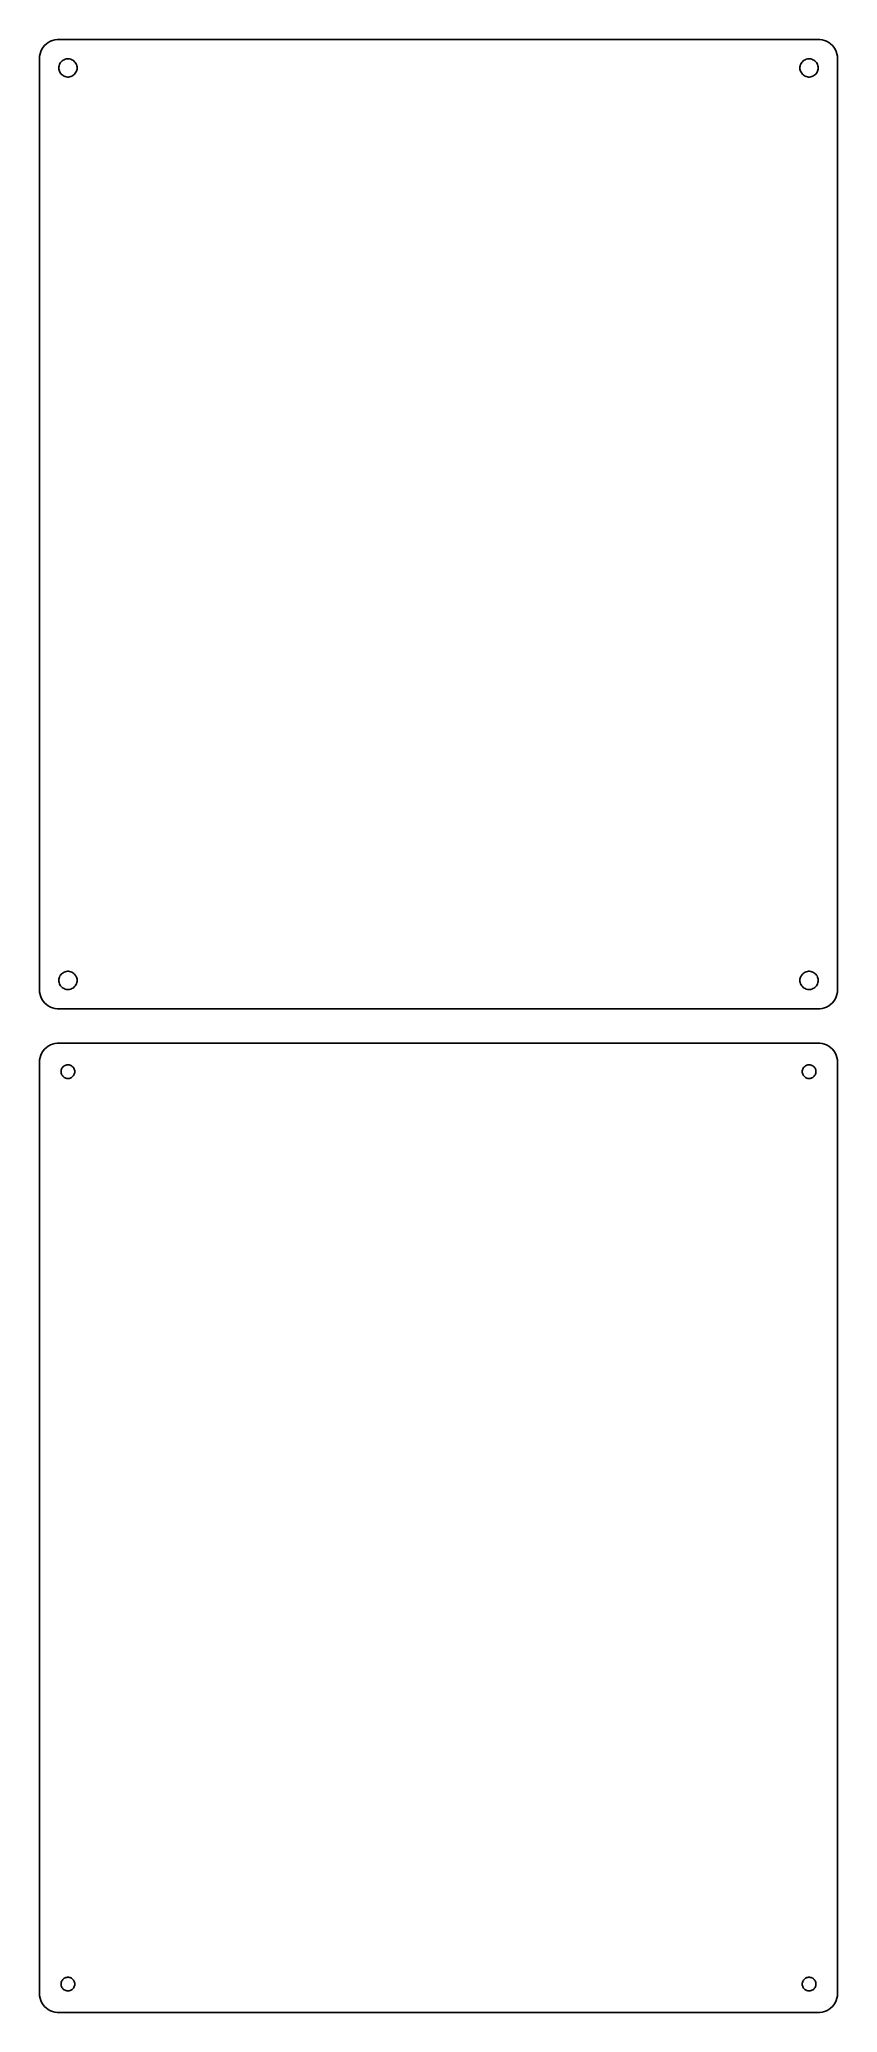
# Model space of a CAD drawing. Header units: metres. Extents: x -105 to 105, y 137 to 655.
import ezdxf

# ---------------------------------------------------------------- set-up
doc = ezdxf.new("R2010")
doc.units = ezdxf.units.M

msp = doc.modelspace()

# ---------------------------------------------------------------- linework, layer by layer
for p, q in [((-103.645, 653.923), (-104.045, 653.439)), ((-103.187, 654.353), (-103.645, 653.923)), ((-102.679, 654.722), (-103.187, 654.353)), ((-102.129, 655.024), (-102.679, 654.722)), ((-101.545, 655.255), (-102.129, 655.024)), ((-100.937, 655.411), (-101.545, 655.255)), ((-100.314, 655.49), (-100.937, 655.411)), ((100.314, 655.49), (-100.314, 655.49)), ((100.937, 655.411), (100.314, 655.49)), ((101.545, 655.255), (100.937, 655.411)), ((102.129, 655.024), (101.545, 655.255)), ((102.679, 654.722), (102.129, 655.024)), ((103.187, 654.353), (102.679, 654.722)), ((103.645, 653.923), (103.187, 654.353)), ((104.045, 653.439), (103.645, 653.923)), ((-104.961, 651.127), (-105, 650.5)), ((-105, 650.5), (-105, 405.5)), ((-104.843, 651.743), (-104.961, 651.127)), ((-104.649, 652.341), (-104.843, 651.743)), ((-104.382, 652.909), (-104.649, 652.341)), ((-104.045, 653.439), (-104.382, 652.909)), ((-99.8246, 648.597), (-99.7315, 648.883)), ((-99.7315, 648.883), (-99.6031, 649.156)), ((-99.6031, 649.156), (-99.4416, 649.411)), ((-99.4416, 649.411), (-99.2495, 649.643)), ((-99.2495, 649.643), (-99.0298, 649.849)), ((-99.0298, 649.849), (-98.786, 650.026)), ((-98.786, 650.026), (-98.5219, 650.172)), ((-98.5219, 650.172), (-98.2416, 650.283)), ((-98.2416, 650.283), (-97.9497, 650.357)), ((-97.9497, 650.357), (-97.6507, 650.395)), ((-97.6507, 650.395), (-97.3493, 650.395)), ((-97.3493, 650.395), (-97.0503, 650.357)), ((-97.0503, 650.357), (-96.7584, 650.283)), ((-96.7584, 650.283), (-96.4781, 650.172)), ((-96.4781, 650.172), (-96.214, 650.026)), ((-96.214, 650.026), (-95.9702, 649.849)), ((-95.9702, 649.849), (-95.7505, 649.643)), ((-95.7505, 649.643), (-95.5583, 649.411)), ((-95.5583, 649.411), (-95.3969, 649.156)), ((-95.3969, 649.156), (-95.2685, 648.883)), ((-95.2685, 648.883), (-95.1754, 648.597)), ((95.1754, 648.597), (95.2685, 648.883)), ((95.2685, 648.883), (95.3969, 649.156)), ((95.3969, 649.156), (95.5583, 649.411)), ((95.5583, 649.411), (95.7505, 649.643)), ((95.7505, 649.643), (95.9702, 649.849)), ((95.9702, 649.849), (96.214, 650.026)), ((96.214, 650.026), (96.4781, 650.172)), ((96.4781, 650.172), (96.7584, 650.283)), ((96.7584, 650.283), (97.0503, 650.357)), ((97.0503, 650.357), (97.3493, 650.395)), ((97.3493, 650.395), (97.6507, 650.395)), ((97.6507, 650.395), (97.9497, 650.357)), ((97.9497, 650.357), (98.2416, 650.283)), ((98.2416, 650.283), (98.5219, 650.172)), ((98.5219, 650.172), (98.786, 650.026)), ((98.786, 650.026), (99.0298, 649.849)), ((99.0298, 649.849), (99.2495, 649.643)), ((99.2495, 649.643), (99.4416, 649.411)), ((99.4416, 649.411), (99.6031, 649.156)), ((99.6031, 649.156), (99.7315, 648.883)), ((99.7315, 648.883), (99.8246, 648.597)), ((104.382, 652.909), (104.045, 653.439)), ((104.649, 652.341), (104.382, 652.909)), ((104.843, 651.743), (104.649, 652.341)), ((104.961, 651.127), (104.843, 651.743)), ((105, 650.5), (104.961, 651.127)), ((105, 405.5), (105, 650.5)), ((-99.9, 648), (-99.8811, 648.301)), ((-99.8811, 647.699), (-99.9, 648)), ((-99.8811, 648.301), (-99.8246, 648.597)), ((-99.8246, 647.403), (-99.8811, 647.699)), ((-99.7315, 647.117), (-99.8246, 647.403)), ((-99.6031, 646.844), (-99.7315, 647.117)), ((-99.4416, 646.589), (-99.6031, 646.844)), ((-99.2495, 646.357), (-99.4416, 646.589)), ((-99.0298, 646.151), (-99.2495, 646.357)), ((-98.786, 645.974), (-99.0298, 646.151)), ((-98.5219, 645.828), (-98.786, 645.974)), ((-98.2416, 645.717), (-98.5219, 645.828)), ((-97.9497, 645.643), (-98.2416, 645.717)), ((-97.6507, 645.605), (-97.9497, 645.643)), ((-97.3493, 645.605), (-97.6507, 645.605)), ((-97.0503, 645.643), (-97.3493, 645.605)), ((-96.7584, 645.717), (-97.0503, 645.643)), ((-96.4781, 645.828), (-96.7584, 645.717)), ((-96.214, 645.974), (-96.4781, 645.828)), ((-95.9702, 646.151), (-96.214, 645.974)), ((-95.7505, 646.357), (-95.9702, 646.151)), ((-95.5583, 646.589), (-95.7505, 646.357)), ((-95.3969, 646.844), (-95.5583, 646.589)), ((-95.2685, 647.117), (-95.3969, 646.844)), ((-95.1754, 647.403), (-95.2685, 647.117)), ((-95.1754, 648.597), (-95.1189, 648.301)), ((-95.1189, 647.699), (-95.1754, 647.403)), ((-95.1189, 648.301), (-95.1, 648)), ((-95.1, 648), (-95.1189, 647.699)), ((95.1, 648), (95.1189, 648.301)), ((95.1189, 647.699), (95.1, 648)), ((95.1189, 648.301), (95.1754, 648.597)), ((95.1754, 647.403), (95.1189, 647.699)), ((95.2685, 647.117), (95.1754, 647.403)), ((95.3969, 646.844), (95.2685, 647.117)), ((95.5583, 646.589), (95.3969, 646.844)), ((95.7505, 646.357), (95.5583, 646.589)), ((95.9702, 646.151), (95.7505, 646.357)), ((96.214, 645.974), (95.9702, 646.151)), ((96.4781, 645.828), (96.214, 645.974)), ((96.7584, 645.717), (96.4781, 645.828)), ((97.0503, 645.643), (96.7584, 645.717)), ((97.3493, 645.605), (97.0503, 645.643)), ((97.6507, 645.605), (97.3493, 645.605)), ((97.9497, 645.643), (97.6507, 645.605)), ((98.2416, 645.717), (97.9497, 645.643)), ((98.5219, 645.828), (98.2416, 645.717)), ((98.786, 645.974), (98.5219, 645.828)), ((99.0298, 646.151), (98.786, 645.974)), ((99.2495, 646.357), (99.0298, 646.151)), ((99.4416, 646.589), (99.2495, 646.357)), ((99.6031, 646.844), (99.4416, 646.589)), ((99.7315, 647.117), (99.6031, 646.844)), ((99.8246, 647.403), (99.7315, 647.117)), ((99.8246, 648.597), (99.8811, 648.301)), ((99.8811, 647.699), (99.8246, 647.403)), ((99.8811, 648.301), (99.9, 648)), ((99.9, 648), (99.8811, 647.699)), ((-99.0298, 409.849), (-98.786, 410.026)), ((-98.786, 410.026), (-98.5219, 410.172)), ((-98.5219, 410.172), (-98.2416, 410.283)), ((-98.2416, 410.283), (-97.9497, 410.357)), ((-97.9497, 410.357), (-97.6507, 410.395)), ((-97.6507, 410.395), (-97.3493, 410.395)), ((-97.3493, 410.395), (-97.0503, 410.357)), ((-97.0503, 410.357), (-96.7584, 410.283)), ((-96.7584, 410.283), (-96.4781, 410.172)), ((-96.4781, 410.172), (-96.214, 410.026)), ((-96.214, 410.026), (-95.9702, 409.849)), ((95.9702, 409.849), (96.214, 410.026)), ((96.214, 410.026), (96.4781, 410.172)), ((96.4781, 410.172), (96.7584, 410.283)), ((96.7584, 410.283), (97.0503, 410.357)), ((97.0503, 410.357), (97.3493, 410.395)), ((97.3493, 410.395), (97.6507, 410.395)), ((97.6507, 410.395), (97.9497, 410.357)), ((97.9497, 410.357), (98.2416, 410.283)), ((98.2416, 410.283), (98.5219, 410.172)), ((98.5219, 410.172), (98.786, 410.026)), ((98.786, 410.026), (99.0298, 409.849)), ((-105, 405.5), (-104.961, 404.873)), ((-104.961, 404.873), (-104.843, 404.257)), ((-99.9, 408), (-99.8811, 408.301)), ((-99.8811, 407.699), (-99.9, 408)), ((-99.8811, 408.301), (-99.8246, 408.597)), ((-99.8246, 407.403), (-99.8811, 407.699)), ((-99.8246, 408.597), (-99.7315, 408.883)), ((-99.7315, 407.117), (-99.8246, 407.403)), ((-99.7315, 408.883), (-99.6031, 409.156)), ((-99.6031, 406.844), (-99.7315, 407.117)), ((-99.6031, 409.156), (-99.4416, 409.411)), ((-99.4416, 406.589), (-99.6031, 406.844)), ((-99.4416, 409.411), (-99.2495, 409.643)), ((-99.2495, 406.357), (-99.4416, 406.589)), ((-99.2495, 409.643), (-99.0298, 409.849)), ((-99.0298, 406.151), (-99.2495, 406.357)), ((-98.786, 405.974), (-99.0298, 406.151)), ((-98.5219, 405.828), (-98.786, 405.974)), ((-98.2416, 405.717), (-98.5219, 405.828)), ((-97.9497, 405.643), (-98.2416, 405.717)), ((-97.6507, 405.605), (-97.9497, 405.643)), ((-97.3493, 405.605), (-97.6507, 405.605)), ((-97.0503, 405.643), (-97.3493, 405.605)), ((-96.7584, 405.717), (-97.0503, 405.643)), ((-96.4781, 405.828), (-96.7584, 405.717)), ((-96.214, 405.974), (-96.4781, 405.828)), ((-95.9702, 406.151), (-96.214, 405.974)), ((-95.9702, 409.849), (-95.7505, 409.643)), ((-95.7505, 406.357), (-95.9702, 406.151)), ((-95.7505, 409.643), (-95.5583, 409.411)), ((-95.5583, 406.589), (-95.7505, 406.357)), ((-95.5583, 409.411), (-95.3969, 409.156)), ((-95.3969, 406.844), (-95.5583, 406.589)), ((-95.3969, 409.156), (-95.2685, 408.883)), ((-95.2685, 407.117), (-95.3969, 406.844)), ((-95.2685, 408.883), (-95.1754, 408.597)), ((-95.1754, 407.403), (-95.2685, 407.117)), ((-95.1754, 408.597), (-95.1189, 408.301)), ((-95.1189, 407.699), (-95.1754, 407.403)), ((-95.1189, 408.301), (-95.1, 408)), ((-95.1, 408), (-95.1189, 407.699)), ((95.1, 408), (95.1189, 408.301)), ((95.1189, 407.699), (95.1, 408)), ((95.1189, 408.301), (95.1754, 408.597)), ((95.1754, 407.403), (95.1189, 407.699)), ((95.1754, 408.597), (95.2685, 408.883)), ((95.2685, 407.117), (95.1754, 407.403)), ((95.2685, 408.883), (95.3969, 409.156)), ((95.3969, 406.844), (95.2685, 407.117)), ((95.3969, 409.156), (95.5583, 409.411)), ((95.5583, 406.589), (95.3969, 406.844)), ((95.5583, 409.411), (95.7505, 409.643)), ((95.7505, 406.357), (95.5583, 406.589)), ((95.7505, 409.643), (95.9702, 409.849)), ((95.9702, 406.151), (95.7505, 406.357)), ((96.214, 405.974), (95.9702, 406.151)), ((96.4781, 405.828), (96.214, 405.974)), ((96.7584, 405.717), (96.4781, 405.828)), ((97.0503, 405.643), (96.7584, 405.717)), ((97.3493, 405.605), (97.0503, 405.643)), ((97.6507, 405.605), (97.3493, 405.605)), ((97.9497, 405.643), (97.6507, 405.605)), ((98.2416, 405.717), (97.9497, 405.643)), ((98.5219, 405.828), (98.2416, 405.717)), ((98.786, 405.974), (98.5219, 405.828)), ((99.0298, 406.151), (98.786, 405.974)), ((99.0298, 409.849), (99.2495, 409.643)), ((99.2495, 406.357), (99.0298, 406.151)), ((99.2495, 409.643), (99.4416, 409.411)), ((99.4416, 406.589), (99.2495, 406.357)), ((99.4416, 409.411), (99.6031, 409.156)), ((99.6031, 406.844), (99.4416, 406.589)), ((99.6031, 409.156), (99.7315, 408.883)), ((99.7315, 407.117), (99.6031, 406.844)), ((99.7315, 408.883), (99.8246, 408.597)), ((99.8246, 407.403), (99.7315, 407.117)), ((99.8246, 408.597), (99.8811, 408.301)), ((99.8811, 407.699), (99.8246, 407.403)), ((99.8811, 408.301), (99.9, 408)), ((99.9, 408), (99.8811, 407.699)), ((104.843, 404.257), (104.961, 404.873)), ((104.961, 404.873), (105, 405.5)), ((-104.843, 404.257), (-104.649, 403.659)), ((-104.649, 403.659), (-104.382, 403.091)), ((-104.382, 403.091), (-104.045, 402.561)), ((-104.045, 402.561), (-103.645, 402.077)), ((-103.645, 402.077), (-103.187, 401.647)), ((-103.187, 401.647), (-102.679, 401.278)), ((-102.679, 401.278), (-102.129, 400.976)), ((-102.129, 400.976), (-101.545, 400.745)), ((-101.545, 400.745), (-100.937, 400.589)), ((-100.937, 400.589), (-100.314, 400.51)), ((-100.314, 400.51), (100.314, 400.51)), ((100.314, 400.51), (100.937, 400.589)), ((100.937, 400.589), (101.545, 400.745)), ((101.545, 400.745), (102.129, 400.976)), ((102.129, 400.976), (102.679, 401.278)), ((102.679, 401.278), (103.187, 401.647)), ((103.187, 401.647), (103.645, 402.077)), ((103.645, 402.077), (104.045, 402.561)), ((104.045, 402.561), (104.382, 403.091)), ((104.382, 403.091), (104.649, 403.659)), ((104.649, 403.659), (104.843, 404.257)), ((-104.045, 389.439), (-104.382, 388.909)), ((-103.645, 389.923), (-104.045, 389.439)), ((-103.187, 390.353), (-103.645, 389.923)), ((-102.679, 390.722), (-103.187, 390.353)), ((-102.129, 391.024), (-102.679, 390.722)), ((-101.545, 391.255), (-102.129, 391.024)), ((-100.937, 391.411), (-101.545, 391.255)), ((-100.314, 391.49), (-100.937, 391.411)), ((100.314, 391.49), (-100.314, 391.49)), ((100.937, 391.411), (100.314, 391.49)), ((101.545, 391.255), (100.937, 391.411)), ((102.129, 391.024), (101.545, 391.255)), ((102.679, 390.722), (102.129, 391.024)), ((103.187, 390.353), (102.679, 390.722)), ((103.645, 389.923), (103.187, 390.353)), ((104.045, 389.439), (103.645, 389.923)), ((104.382, 388.909), (104.045, 389.439)), ((-104.961, 387.127), (-105, 386.5)), ((-105, 386.5), (-105, 141.5)), ((-104.843, 387.743), (-104.961, 387.127)), ((-104.649, 388.341), (-104.843, 387.743)), ((-104.382, 388.909), (-104.649, 388.341)), ((-99.3, 384), (-99.2858, 384.226)), ((-99.2858, 384.226), (-99.2434, 384.448)), ((-99.2434, 384.448), (-99.1736, 384.663)), ((-99.1736, 384.663), (-99.0773, 384.867)), ((-99.0773, 384.867), (-98.9562, 385.058)), ((-98.9562, 385.058), (-98.8121, 385.232)), ((-98.8121, 385.232), (-98.6474, 385.387)), ((-98.6474, 385.387), (-98.4645, 385.52)), ((-98.4645, 385.52), (-98.2664, 385.629)), ((-98.2664, 385.629), (-98.0562, 385.712)), ((-98.0562, 385.712), (-97.8373, 385.768)), ((-97.8373, 385.768), (-97.613, 385.796)), ((-97.613, 385.796), (-97.387, 385.796)), ((-97.387, 385.796), (-97.1627, 385.768)), ((-97.1627, 385.768), (-96.9438, 385.712)), ((-96.9438, 385.712), (-96.7336, 385.629)), ((-96.7336, 385.629), (-96.5355, 385.52)), ((-96.5355, 385.52), (-96.3526, 385.387)), ((-96.3526, 385.387), (-96.1879, 385.232)), ((-96.1879, 385.232), (-96.0438, 385.058)), ((-96.0438, 385.058), (-95.9226, 384.867)), ((-95.9226, 384.867), (-95.8264, 384.663)), ((-95.8264, 384.663), (-95.7565, 384.448)), ((-95.7565, 384.448), (-95.7142, 384.226)), ((-95.7142, 384.226), (-95.7, 384)), ((95.7, 384), (95.7142, 384.226)), ((95.7142, 384.226), (95.7565, 384.448)), ((95.7565, 384.448), (95.8264, 384.663)), ((95.8264, 384.663), (95.9226, 384.867)), ((95.9226, 384.867), (96.0438, 385.058)), ((96.0438, 385.058), (96.1879, 385.232)), ((96.1879, 385.232), (96.3526, 385.387)), ((96.3526, 385.387), (96.5355, 385.52)), ((96.5355, 385.52), (96.7336, 385.629)), ((96.7336, 385.629), (96.9438, 385.712)), ((96.9438, 385.712), (97.1627, 385.768)), ((97.1627, 385.768), (97.387, 385.796)), ((97.387, 385.796), (97.613, 385.796)), ((97.613, 385.796), (97.8373, 385.768)), ((97.8373, 385.768), (98.0562, 385.712)), ((98.0562, 385.712), (98.2664, 385.629)), ((98.2664, 385.629), (98.4645, 385.52)), ((98.4645, 385.52), (98.6474, 385.387)), ((98.6474, 385.387), (98.8121, 385.232)), ((98.8121, 385.232), (98.9562, 385.058)), ((98.9562, 385.058), (99.0773, 384.867)), ((99.0773, 384.867), (99.1736, 384.663)), ((99.1736, 384.663), (99.2434, 384.448)), ((99.2434, 384.448), (99.2858, 384.226)), ((99.2858, 384.226), (99.3, 384)), ((104.649, 388.341), (104.382, 388.909)), ((104.843, 387.743), (104.649, 388.341)), ((104.961, 387.127), (104.843, 387.743)), ((105, 386.5), (104.961, 387.127)), ((105, 141.5), (105, 386.5)), ((-99.2858, 383.774), (-99.3, 384)), ((-99.2434, 383.552), (-99.2858, 383.774)), ((-99.1736, 383.337), (-99.2434, 383.552)), ((-99.0773, 383.133), (-99.1736, 383.337)), ((-98.9562, 382.942), (-99.0773, 383.133)), ((-98.8121, 382.768), (-98.9562, 382.942)), ((-98.6474, 382.613), (-98.8121, 382.768)), ((-98.4645, 382.48), (-98.6474, 382.613)), ((-98.2664, 382.371), (-98.4645, 382.48)), ((-98.0562, 382.288), (-98.2664, 382.371)), ((-97.8373, 382.232), (-98.0562, 382.288)), ((-97.613, 382.204), (-97.8373, 382.232)), ((-97.387, 382.204), (-97.613, 382.204)), ((-97.1627, 382.232), (-97.387, 382.204)), ((-96.9438, 382.288), (-97.1627, 382.232)), ((-96.7336, 382.371), (-96.9438, 382.288)), ((-96.5355, 382.48), (-96.7336, 382.371)), ((-96.3526, 382.613), (-96.5355, 382.48)), ((-96.1879, 382.768), (-96.3526, 382.613)), ((-96.0438, 382.942), (-96.1879, 382.768)), ((-95.9226, 383.133), (-96.0438, 382.942)), ((-95.8264, 383.337), (-95.9226, 383.133)), ((-95.7565, 383.552), (-95.8264, 383.337)), ((-95.7142, 383.774), (-95.7565, 383.552)), ((-95.7, 384), (-95.7142, 383.774)), ((95.7142, 383.774), (95.7, 384)), ((95.7565, 383.552), (95.7142, 383.774)), ((95.8264, 383.337), (95.7565, 383.552)), ((95.9226, 383.133), (95.8264, 383.337)), ((96.0438, 382.942), (95.9226, 383.133)), ((96.1879, 382.768), (96.0438, 382.942)), ((96.3526, 382.613), (96.1879, 382.768)), ((96.5355, 382.48), (96.3526, 382.613)), ((96.7336, 382.371), (96.5355, 382.48)), ((96.9438, 382.288), (96.7336, 382.371)), ((97.1627, 382.232), (96.9438, 382.288)), ((97.387, 382.204), (97.1627, 382.232)), ((97.613, 382.204), (97.387, 382.204)), ((97.8373, 382.232), (97.613, 382.204)), ((98.0562, 382.288), (97.8373, 382.232)), ((98.2664, 382.371), (98.0562, 382.288)), ((98.4645, 382.48), (98.2664, 382.371)), ((98.6474, 382.613), (98.4645, 382.48)), ((98.8121, 382.768), (98.6474, 382.613)), ((98.9562, 382.942), (98.8121, 382.768)), ((99.0773, 383.133), (98.9562, 382.942)), ((99.1736, 383.337), (99.0773, 383.133)), ((99.2434, 383.552), (99.1736, 383.337)), ((99.2858, 383.774), (99.2434, 383.552)), ((99.3, 384), (99.2858, 383.774)), ((-98.8121, 145.232), (-98.6474, 145.387)), ((-98.6474, 145.387), (-98.4645, 145.52)), ((-98.4645, 145.52), (-98.2664, 145.629)), ((-98.2664, 145.629), (-98.0562, 145.712)), ((-98.0562, 145.712), (-97.8373, 145.768)), ((-97.8373, 145.768), (-97.613, 145.796)), ((-97.613, 145.796), (-97.387, 145.796)), ((-97.387, 145.796), (-97.1627, 145.768)), ((-97.1627, 145.768), (-96.9438, 145.712)), ((-96.9438, 145.712), (-96.7336, 145.629)), ((-96.7336, 145.629), (-96.5355, 145.52)), ((-96.5355, 145.52), (-96.3526, 145.387)), ((-96.3526, 145.387), (-96.1879, 145.232)), ((96.1879, 145.232), (96.3526, 145.387)), ((96.3526, 145.387), (96.5355, 145.52)), ((96.5355, 145.52), (96.7336, 145.629)), ((96.7336, 145.629), (96.9438, 145.712)), ((96.9438, 145.712), (97.1627, 145.768)), ((97.1627, 145.768), (97.387, 145.796)), ((97.387, 145.796), (97.613, 145.796)), ((97.613, 145.796), (97.8373, 145.768)), ((97.8373, 145.768), (98.0562, 145.712)), ((98.0562, 145.712), (98.2664, 145.629)), ((98.2664, 145.629), (98.4645, 145.52)), ((98.4645, 145.52), (98.6474, 145.387)), ((98.6474, 145.387), (98.8121, 145.232)), ((-105, 141.5), (-104.961, 140.873)), ((-104.961, 140.873), (-104.843, 140.257)), ((-104.843, 140.257), (-104.649, 139.659)), ((-99.3, 144), (-99.2858, 144.226)), ((-99.2858, 143.774), (-99.3, 144)), ((-99.2858, 144.226), (-99.2434, 144.448)), ((-99.2434, 143.552), (-99.2858, 143.774)), ((-99.2434, 144.448), (-99.1736, 144.663)), ((-99.1736, 143.337), (-99.2434, 143.552)), ((-99.1736, 144.663), (-99.0773, 144.867)), ((-99.0773, 143.133), (-99.1736, 143.337)), ((-99.0773, 144.867), (-98.9562, 145.058)), ((-98.9562, 142.942), (-99.0773, 143.133)), ((-98.9562, 145.058), (-98.8121, 145.232)), ((-98.8121, 142.768), (-98.9562, 142.942)), ((-98.6474, 142.613), (-98.8121, 142.768)), ((-98.4645, 142.48), (-98.6474, 142.613)), ((-98.2664, 142.371), (-98.4645, 142.48)), ((-98.0562, 142.288), (-98.2664, 142.371)), ((-97.8373, 142.232), (-98.0562, 142.288)), ((-97.613, 142.204), (-97.8373, 142.232)), ((-97.387, 142.204), (-97.613, 142.204)), ((-97.1627, 142.232), (-97.387, 142.204)), ((-96.9438, 142.288), (-97.1627, 142.232)), ((-96.7336, 142.371), (-96.9438, 142.288)), ((-96.5355, 142.48), (-96.7336, 142.371)), ((-96.3526, 142.613), (-96.5355, 142.48)), ((-96.1879, 142.768), (-96.3526, 142.613)), ((-96.1879, 145.232), (-96.0438, 145.058)), ((-96.0438, 142.942), (-96.1879, 142.768)), ((-96.0438, 145.058), (-95.9226, 144.867)), ((-95.9226, 143.133), (-96.0438, 142.942)), ((-95.9226, 144.867), (-95.8264, 144.663)), ((-95.8264, 143.337), (-95.9226, 143.133)), ((-95.8264, 144.663), (-95.7565, 144.448)), ((-95.7565, 143.552), (-95.8264, 143.337)), ((-95.7565, 144.448), (-95.7142, 144.226)), ((-95.7142, 143.774), (-95.7565, 143.552)), ((-95.7142, 144.226), (-95.7, 144)), ((-95.7, 144), (-95.7142, 143.774)), ((95.7, 144), (95.7142, 144.226)), ((95.7142, 143.774), (95.7, 144)), ((95.7142, 144.226), (95.7565, 144.448)), ((95.7565, 143.552), (95.7142, 143.774)), ((95.7565, 144.448), (95.8264, 144.663)), ((95.8264, 143.337), (95.7565, 143.552)), ((95.8264, 144.663), (95.9226, 144.867)), ((95.9226, 143.133), (95.8264, 143.337)), ((95.9226, 144.867), (96.0438, 145.058)), ((96.0438, 142.942), (95.9226, 143.133)), ((96.0438, 145.058), (96.1879, 145.232)), ((96.1879, 142.768), (96.0438, 142.942)), ((96.3526, 142.613), (96.1879, 142.768)), ((96.5355, 142.48), (96.3526, 142.613)), ((96.7336, 142.371), (96.5355, 142.48)), ((96.9438, 142.288), (96.7336, 142.371)), ((97.1627, 142.232), (96.9438, 142.288)), ((97.387, 142.204), (97.1627, 142.232)), ((97.613, 142.204), (97.387, 142.204)), ((97.8373, 142.232), (97.613, 142.204)), ((98.0562, 142.288), (97.8373, 142.232)), ((98.2664, 142.371), (98.0562, 142.288)), ((98.4645, 142.48), (98.2664, 142.371)), ((98.6474, 142.613), (98.4645, 142.48)), ((98.8121, 142.768), (98.6474, 142.613)), ((98.8121, 145.232), (98.9562, 145.058)), ((98.9562, 142.942), (98.8121, 142.768)), ((98.9562, 145.058), (99.0773, 144.867)), ((99.0773, 143.133), (98.9562, 142.942)), ((99.0773, 144.867), (99.1736, 144.663)), ((99.1736, 143.337), (99.0773, 143.133)), ((99.1736, 144.663), (99.2434, 144.448)), ((99.2434, 143.552), (99.1736, 143.337)), ((99.2434, 144.448), (99.2858, 144.226)), ((99.2858, 143.774), (99.2434, 143.552)), ((99.2858, 144.226), (99.3, 144)), ((99.3, 144), (99.2858, 143.774)), ((104.649, 139.659), (104.843, 140.257)), ((104.843, 140.257), (104.961, 140.873)), ((104.961, 140.873), (105, 141.5)), ((-104.649, 139.659), (-104.382, 139.091)), ((-104.382, 139.091), (-104.045, 138.561)), ((-104.045, 138.561), (-103.645, 138.077)), ((-103.645, 138.077), (-103.187, 137.647)), ((-103.187, 137.647), (-102.679, 137.278)), ((-102.679, 137.278), (-102.129, 136.976)), ((-102.129, 136.976), (-101.545, 136.745)), ((-101.545, 136.745), (-100.937, 136.589)), ((-100.937, 136.589), (-100.314, 136.51)), ((-100.314, 136.51), (100.314, 136.51)), ((100.314, 136.51), (100.937, 136.589)), ((100.937, 136.589), (101.545, 136.745)), ((101.545, 136.745), (102.129, 136.976)), ((102.129, 136.976), (102.679, 137.278)), ((102.679, 137.278), (103.187, 137.647)), ((103.187, 137.647), (103.645, 138.077)), ((103.645, 138.077), (104.045, 138.561)), ((104.045, 138.561), (104.382, 139.091)), ((104.382, 139.091), (104.649, 139.659))]:
    msp.add_line(p, q)

doc.saveas('drawing.dxf')
